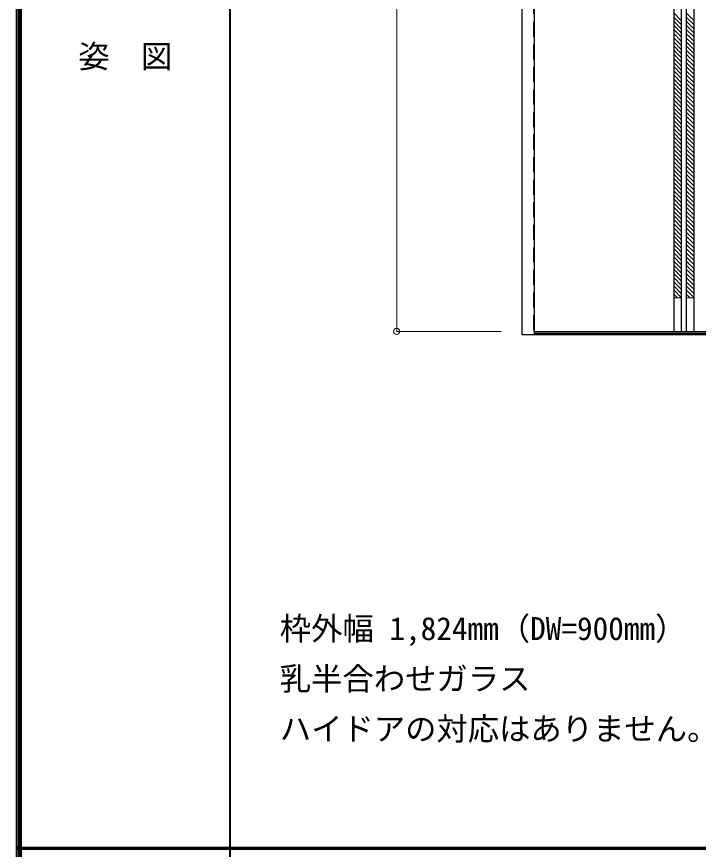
# Model space of a CAD drawing. Units: millimetres, scale not verified. Extents: x -6000 to 5700, y -4307 to 4175.
# Drawn here: x -6000 to -4368, y 186 to 2179 of the extents above; entities that cross this region are included whole.
import ezdxf
from ezdxf.enums import TextEntityAlignment as Align

# ---------------------------------------------------------------- set-up
doc = ezdxf.new("R2010")
doc.units = ezdxf.units.MM
doc.header["$LTSCALE"] = 30
doc.header["$PDMODE"] = 32
doc.header["$PDSIZE"] = 15
doc.linetypes.add('DASHED1', pattern=[1.8, 1.2, -0.6])
for name, color, linetype, lineweight in [('0-2_扉', 4, 'DASHED1', 9), ('0-3_仕上げ', 7, 'Continuous', 18), ('0-4_枠', 3, 'Continuous', 25), ('0-A_文字', 7, 'Continuous', 18), ('0-B_寸法', 4, 'Continuous', 9), ('0-C_ハッチ', 4, 'DASHED1', 9), ('F-1_枠', 6, 'Continuous', 40), ('F-A_文字', 7, 'Continuous', 18)]:
    doc.layers.add(name, color=color, linetype=linetype, lineweight=lineweight)
doc.styles.add('ＭＳ ゴシック', font='')
doc.styles.get('ＭＳ ゴシック').set_extended_font_data('MS Gothic')

msp = doc.modelspace()

# ---------------------------------------------------------------- linework, layer by layer
at = {"layer": '0-2_扉'}
for p, q in [((-4763, 3409), (-4763, 1426)), ((-4763, 1426), (-4760, 1426))]:
    msp.add_line(p, q, dxfattribs=at)
at = {"layer": '0-2_扉', "color": 3, "linetype": 'Continuous', "lineweight": 25}
msp.add_line((-4760, 1426), (-2996, 1426), dxfattribs=at)
at = {"layer": '0-3_仕上げ', "color": 3, "lineweight": 25}
for p, q in [((-4427, 3409), (-4427, 1426)), ((-4409, 3409), (-4409, 1426)), ((-4397, 3409), (-4397, 1426)), ((-4379, 3409), (-4379, 1426))]:
    msp.add_line(p, q, dxfattribs=at)
at = {"layer": '0-3_仕上げ'}
for p, q in [((-4409, 1506), (-4427, 1506)), ((-4379, 1506), (-4397, 1506))]:
    msp.add_line(p, q, dxfattribs=at)
at = {"layer": '0-4_枠'}
for p, q in [((-4790, 1418), (-4790, 3453)), ((-4760, 1418), (-4760, 3453)), ((-4760, 1418), (-4790, 1418)), ((-2996, 1421), (-4760, 1421)), ((-2996, 1418), (-4760, 1418))]:
    msp.add_line(p, q, dxfattribs=at)
at = {"layer": '0-B_寸法'}
for p, q in [((-5090, 3409), (-5090, 1426)), ((-5090, 1426), (-4840, 1426))]:
    msp.add_line(p, q, dxfattribs=at)
at = {"layer": '0-B_寸法', "color": 7}
msp.add_point((-5090, 1426), dxfattribs=at)
at = {"layer": '0-C_ハッチ'}
for p, q in [((-4409, 2170.36), (-4427, 2188.36)), ((-4409, 2160.47), (-4427, 2178.47)), ((-4379, 2170.36), (-4397, 2188.36)), ((-4379, 2160.47), (-4397, 2178.47)), ((-4409, 2150.57), (-4427, 2168.57)), ((-4409, 2140.67), (-4427, 2158.67)), ((-4379, 2150.57), (-4397, 2168.57)), ((-4379, 2140.67), (-4397, 2158.67)), ((-4409, 2130.77), (-4427, 2148.77)), ((-4409, 2120.87), (-4427, 2138.87)), ((-4379, 2130.77), (-4397, 2148.77)), ((-4379, 2120.87), (-4397, 2138.87)), ((-4409, 2110.97), (-4427, 2128.97)), ((-4409, 2101.07), (-4427, 2119.07)), ((-4379, 2110.97), (-4397, 2128.97)), ((-4379, 2101.07), (-4397, 2119.07)), ((-4409, 2091.17), (-4427, 2109.17)), ((-4409, 2081.27), (-4427, 2099.27)), ((-4379, 2091.17), (-4397, 2109.17)), ((-4379, 2081.27), (-4397, 2099.27)), ((-4409, 2071.37), (-4427, 2089.37)), ((-4409, 2061.47), (-4427, 2079.47)), ((-4379, 2071.37), (-4397, 2089.37)), ((-4379, 2061.47), (-4397, 2079.47)), ((-4409, 2051.57), (-4427, 2069.57)), ((-4409, 2041.67), (-4427, 2059.67)), ((-4379, 2051.57), (-4397, 2069.57)), ((-4379, 2041.67), (-4397, 2059.67)), ((-4409, 2031.77), (-4427, 2049.77)), ((-4409, 2021.87), (-4427, 2039.87)), ((-4379, 2031.77), (-4397, 2049.77)), ((-4379, 2021.87), (-4397, 2039.87)), ((-4409, 2011.97), (-4427, 2029.97)), ((-4409, 2002.07), (-4427, 2020.07)), ((-4379, 2011.97), (-4397, 2029.97)), ((-4379, 2002.07), (-4397, 2020.07)), ((-4409, 1992.17), (-4427, 2010.17)), ((-4409, 1982.27), (-4427, 2000.27)), ((-4379, 1992.17), (-4397, 2010.17)), ((-4379, 1982.27), (-4397, 2000.27)), ((-4409, 1972.37), (-4427, 1990.37)), ((-4409, 1962.48), (-4427, 1980.48)), ((-4379, 1972.37), (-4397, 1990.37)), ((-4379, 1962.48), (-4397, 1980.48)), ((-4409, 1952.58), (-4427, 1970.58)), ((-4409, 1942.68), (-4427, 1960.68)), ((-4379, 1952.58), (-4397, 1970.58)), ((-4379, 1942.68), (-4397, 1960.68)), ((-4409, 1932.78), (-4427, 1950.78)), ((-4409, 1922.88), (-4427, 1940.88)), ((-4379, 1932.78), (-4397, 1950.78)), ((-4379, 1922.88), (-4397, 1940.88)), ((-4409, 1912.98), (-4427, 1930.98)), ((-4409, 1903.08), (-4427, 1921.08)), ((-4379, 1912.98), (-4397, 1930.98)), ((-4379, 1903.08), (-4397, 1921.08)), ((-4409, 1893.18), (-4427, 1911.18)), ((-4409, 1883.28), (-4427, 1901.28)), ((-4379, 1893.18), (-4397, 1911.18)), ((-4379, 1883.28), (-4397, 1901.28)), ((-4409, 1873.38), (-4427, 1891.38)), ((-4409, 1863.48), (-4427, 1881.48)), ((-4379, 1873.38), (-4397, 1891.38)), ((-4379, 1863.48), (-4397, 1881.48)), ((-4409, 1853.58), (-4427, 1871.58)), ((-4409, 1843.68), (-4427, 1861.68)), ((-4379, 1853.58), (-4397, 1871.58)), ((-4379, 1843.68), (-4397, 1861.68)), ((-4409, 1833.78), (-4427, 1851.78)), ((-4409, 1823.88), (-4427, 1841.88)), ((-4379, 1833.78), (-4397, 1851.78)), ((-4379, 1823.88), (-4397, 1841.88)), ((-4409, 1813.98), (-4427, 1831.98)), ((-4409, 1804.08), (-4427, 1822.08)), ((-4379, 1813.98), (-4397, 1831.98)), ((-4379, 1804.08), (-4397, 1822.08)), ((-4409, 1794.18), (-4427, 1812.18)), ((-4409, 1784.28), (-4427, 1802.28)), ((-4379, 1794.18), (-4397, 1812.18)), ((-4379, 1784.28), (-4397, 1802.28)), ((-4409, 1774.39), (-4427, 1792.39)), ((-4409, 1764.49), (-4427, 1782.49)), ((-4379, 1774.39), (-4397, 1792.39)), ((-4379, 1764.49), (-4397, 1782.49)), ((-4409, 1754.59), (-4427, 1772.59)), ((-4409, 1744.69), (-4427, 1762.69)), ((-4379, 1754.59), (-4397, 1772.59)), ((-4379, 1744.69), (-4397, 1762.69)), ((-4409, 1734.79), (-4427, 1752.79)), ((-4409, 1724.89), (-4427, 1742.89)), ((-4379, 1734.79), (-4397, 1752.79)), ((-4379, 1724.89), (-4397, 1742.89)), ((-4409, 1714.99), (-4427, 1732.99)), ((-4409, 1705.09), (-4427, 1723.09)), ((-4379, 1714.99), (-4397, 1732.99)), ((-4379, 1705.09), (-4397, 1723.09)), ((-4409, 1695.19), (-4427, 1713.19)), ((-4409, 1685.29), (-4427, 1703.29)), ((-4379, 1695.19), (-4397, 1713.19)), ((-4379, 1685.29), (-4397, 1703.29)), ((-4409, 1675.39), (-4427, 1693.39)), ((-4409, 1665.49), (-4427, 1683.49)), ((-4379, 1675.39), (-4397, 1693.39)), ((-4379, 1665.49), (-4397, 1683.49)), ((-4409, 1655.59), (-4427, 1673.59)), ((-4409, 1645.69), (-4427, 1663.69)), ((-4379, 1655.59), (-4397, 1673.59)), ((-4379, 1645.69), (-4397, 1663.69)), ((-4409, 1635.79), (-4427, 1653.79)), ((-4409, 1625.89), (-4427, 1643.89)), ((-4379, 1635.79), (-4397, 1653.79)), ((-4379, 1625.89), (-4397, 1643.89)), ((-4409, 1615.99), (-4427, 1633.99)), ((-4409, 1606.09), (-4427, 1624.09)), ((-4379, 1615.99), (-4397, 1633.99)), ((-4379, 1606.09), (-4397, 1624.09)), ((-4409, 1596.19), (-4427, 1614.19)), ((-4409, 1586.29), (-4427, 1604.29)), ((-4379, 1596.19), (-4397, 1614.19)), ((-4379, 1586.29), (-4397, 1604.29)), ((-4409, 1576.4), (-4427, 1594.4)), ((-4409, 1566.5), (-4427, 1584.5)), ((-4379, 1576.4), (-4397, 1594.4)), ((-4379, 1566.5), (-4397, 1584.5)), ((-4409, 1556.6), (-4427, 1574.6)), ((-4409, 1546.7), (-4427, 1564.7)), ((-4379, 1556.6), (-4397, 1574.6)), ((-4379, 1546.7), (-4397, 1564.7)), ((-4409, 1536.8), (-4427, 1554.8)), ((-4409, 1526.9), (-4427, 1544.9)), ((-4409, 1517), (-4427, 1535)), ((-4379, 1536.8), (-4397, 1554.8)), ((-4379, 1526.9), (-4397, 1544.9)), ((-4379, 1517), (-4397, 1535)), ((-4409, 1507.1), (-4427, 1525.1)), ((-4417.81, 1506), (-4427, 1515.2)), ((-4379, 1507.1), (-4397, 1525.1)), ((-4387.81, 1506), (-4397, 1515.2))]:
    msp.add_line(p, q, dxfattribs=at)
at = {"layer": 'F-1_枠'}
for p, q in [((-6000, 4175), (-6000, -4205)), ((-5995, 4175), (-5995, -4205)), ((-5990, 4175), (-5990, -4205)), ((-5490, 4175), (-5490, -3790)), ((-6000, 190.5), (5700, 190.5)), ((-6000, 187.5), (5700, 187.5))]:
    msp.add_line(p, q, dxfattribs=at)

# ---------------------------------------------------------------- texts
at = {"layer": '0-A_文字', "style": 'ＭＳ ゴシック'}
for s, p in [('枠外幅 1,824mm（DW=900mm）', (-5370, 670.5)), ('乳半合わせガラス', (-5370, 550.5)), ('ハイドアの対応はありません。', (-5370, 430.5))]:
    msp.add_text(s, height=54.99, dxfattribs=at).set_placement(p, align=Align.BOTTOM_LEFT)
at = {"layer": 'F-A_文字', "style": 'ＭＳ ゴシック'}
msp.add_text('姿\u3000図', height=54.99, dxfattribs=at).set_placement((-5852.5, 2040.25), align=Align.BOTTOM_LEFT)

doc.saveas('drawing.dxf')
